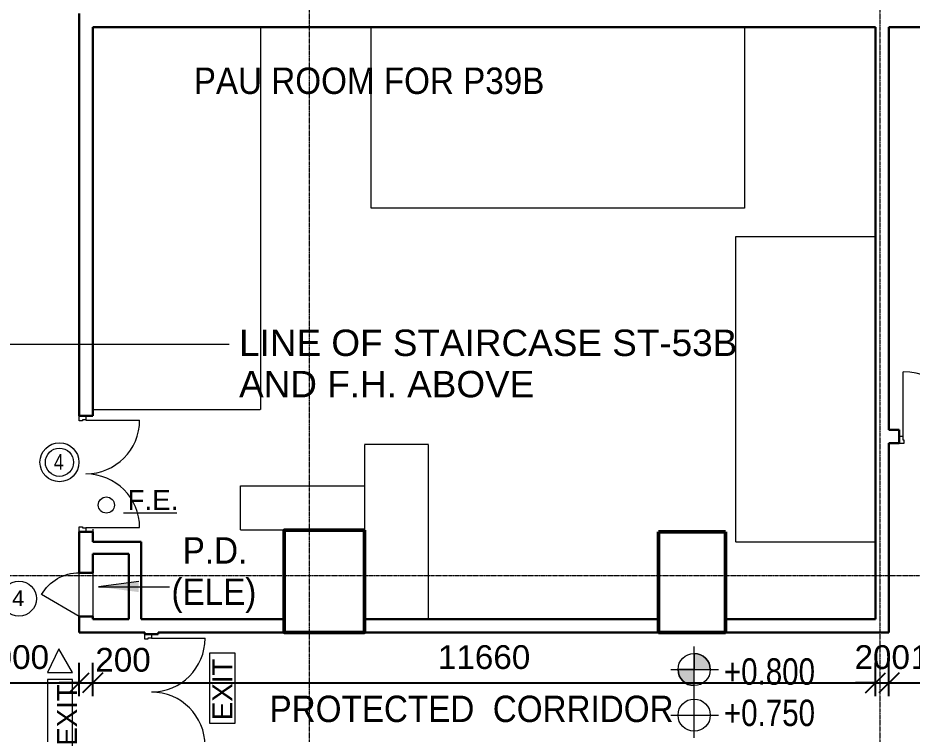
# Model space of a CAD drawing. Header units: millimetres. Extents: x -309924 to 219496, y -330797 to 211873.
# Drawn here: x 104012 to 117331, y 161093 to 171762 of the extents above; entities that cross this region are included whole.
import ezdxf

# ---------------------------------------------------------------- set-up
doc = ezdxf.new("R2010")
doc.units = ezdxf.units.MM
for name, pattern in [('Dash', [6, 3, -3]), ('Grid Line', [21, 12, -3, 3, -3]), ('IMPORT-Hidden_samll_', [3, 2, -1])]:
    doc.linetypes.add(name, pattern=pattern)
for name, color, linetype, lineweight in [('A-325-M_DOOR', 7, 'Continuous', 13), ('A-ANNO-DIMS', 7, 'Continuous', 9), ('A-ANNO-NOTE', 7, 'Continuous', 5), ('A-ANNO-NOTE-1', 7, 'Continuous', 20), ('A-DOOR', 7, 'Continuous', 5), ('A-WALL', 113, 'Continuous', 9), ('G-ANNO-DIMS', 7, 'Continuous', 5), ('G-ANNO-TEXT', 7, 'Continuous', 5), ('I-WALL', 7, 'Continuous', 9), ('OAP280_C', 210, 'Continuous', 50), ('S-COLS-2', 7, 'Continuous', 35), ('S-GRID-1', 7, 'Grid Line', 5), ('UNDERLINE', 10, 'Continuous', 30)]:
    doc.layers.add(name, color=color, linetype=linetype, lineweight=lineweight)
doc.layers.add('as built dims 190807', color=10, linetype='Continuous')
doc.layers.add('E-EQMT', color=7, linetype='IMPORT-Hidden_samll_', lineweight=5, true_color=0x656565)
doc.styles.add('Arial_11', font='arial.ttf', dxfattribs={"height": 354.071856})
doc.styles.add('Arial_2', font='arial.ttf', dxfattribs={"height": 1.475299})
doc.styles.add('Arial_3', font='arial.ttf', dxfattribs={"height": 1.081886})
doc.styles.add('Arial_5', font='arial.ttf', dxfattribs={"width": 0.9, "height": 393.413174})
doc.styles.add('Arial_6', font='arial.ttf', dxfattribs={"height": 1.18024})
doc.styles.add('Arial_7', font='arial.ttf', dxfattribs={"width": 0.8, "height": 1.967066})
doc.styles.add('Arial_9', font='arial.ttf', dxfattribs={"width": 0.8, "height": 393.413174})
doc.dimstyles.new('Diagonal_-_2_0mm_Arial', dxfattribs={"dimscale": 304.8, "dimtxt": 500, "dimasz": 0.984252, "dimexe": 0.984252, "dimexo": 0.984252, "dimgap": 0.656168, "dimtad": 1, "dimdec": 0, "dimrnd": 5, "dimzin": 0, "dimdsep": 46, "dimtxsty": 'Arial_11', "dimblk1": 'OBLIQUE', "dimblk2": 'OBLIQUE', "dimsah": 1, "dimcen": 0.09, "dimdle": 0.656168, "dimadec": 0, "dimazin": 0, "dimtfac": 1, "dimtdec": 4, "dimtix": 1, "dimtmove": 0, "dimatfit": 3, "dimfxl": 1, "dimtvp": 1, "dimtolj": 1, "dimtzin": 0, "dimarcsym": 2})

# ---------------------------------------------------------------- blocks, each defined once
blk = doc.blocks.new('Spot Elevations - Spot Elevation - Target Filled_FFL_SFL-5422820-B2_F PLAN _2 OF 2_')
at = {"layer": 'G-ANNO-DIMS'}
h = blk.add_hatch(color=256, dxfattribs=at)
edge = h.paths.add_edge_path(flags=0)
edge.add_arc((0, 5.494), 1.2, 0, 90, ccw=False)
edge.add_line((1.2, 5.494), (0, 5.494))
edge.add_line((0, 5.494), (0, 6.694))
h = blk.add_hatch(color=256, dxfattribs=at)
edge = h.paths.add_edge_path(flags=0)
edge.add_arc((0, 5.494), 1.2, 180, 270, ccw=False)
edge.add_line((-1.2, 5.494), (0, 5.494))
edge.add_line((0, 5.494), (0, 4.294))
for p, q in [((0, 3.814), (0, 7.211)), ((0, 6.694), (0, 5.494)), ((-1.738, 5.494), (1.804, 5.494)), ((0, 5.494), (-1.2, 5.494)), ((0, 4.294), (0, 5.494)), ((0, 5.494), (1.2, 5.494)), ((0, 0.418), (0, 3.814)), ((-1.738, 2.097), (1.804, 2.097))]:
    blk.add_line(p, q, dxfattribs=at)
for centre in [(0, 5.494), (0, 2.097)]:
    blk.add_circle(centre, 1.2, dxfattribs=at)
for start, end in [(360, 90), (180, 270)]:
    blk.add_arc((0, 5.494), 1.2, start, end, dxfattribs=at)
blk = doc.blocks.new('ARC_ANN_EXIT - ARC_ANN_EXIT-878429-B2_F PLAN _2 OF 2_')
at = {"layer": 'A-ANNO-NOTE'}
for p, q in [((-2.124, 0), (-2.124, 1.862)), ((-2.124, 1.862), (3.134, 1.862)), ((3.134, 1.862), (3.134, 0)), ((3.134, 0), (-2.124, 0))]:
    blk.add_line(p, q, dxfattribs=at)
at = {"layer": 'A-ANNO-NOTE', "insert": (0.406, 1.662), "char_height": 1.4753, "width": 5.454, "attachment_point": 2, "line_spacing_factor": 0.938532, "style": 'Arial_2'}
blk.add_mtext('EXIT', dxfattribs=at)
blk = doc.blocks.new('ARC_DOOR_T20_DOUBLE_BASIC - 1500x2100mm-41542107-A3_B2_F')
at = {"layer": 'A-DOOR'}
for p, q in [((-800, 0), (-800, 798)), ((800, 0), (800, 798))]:
    blk.add_line(p, q, dxfattribs=at)
at = {"layer": 'A-DOOR', "lineweight": 9}
for p, q in [((-863, 0), (-803, 0)), ((-788, -100), (-863, -100)), ((-803, 0), (-803, -53)), ((-803, -53), (-788, -53)), ((-788, -53), (-788, -100)), ((788, -100), (788, -53)), ((788, -53), (803, -53)), ((863, -100), (788, -100)), ((803, 0), (863, 0)), ((803, -53), (803, 0))]:
    blk.add_line(p, q, dxfattribs=at)
at = {"layer": 'A-DOOR'}
for centre, start, end in [((-800, 0), 0, 90), ((800, 0), 90, 180)]:
    blk.add_arc(centre, 799, start, end, dxfattribs=at)
blk = doc.blocks.new('ARC_DOOR_T10_SINGLE_BASIC - 900x2100mm-43282637-A3_B2_F')
at = {"layer": 'A-DOOR', "lineweight": 9}
for p, q in [((-469, 100), (-544, 100)), ((-544, 0), (-484, 0)), ((-484, 0), (-484, 53)), ((-484, 53), (-469, 53)), ((-469, 53), (-469, 100)), ((544, 100), (469, 100)), ((469, 100), (469, 53)), ((469, 53), (484, 53)), ((484, 53), (484, 0)), ((484, 0), (544, 0))]:
    blk.add_line(p, q, dxfattribs=at)
at = {"layer": 'A-DOOR'}
blk.add_line((481, 0), (481, -962), dxfattribs=at)
blk.add_arc((481, 0), 962, 180, 270, dxfattribs=at)
blk = doc.blocks.new('_Oblique')
at = {"color": 0, "linetype": 'ByBlock', "lineweight": -2}
blk.add_line((-0.5, -0.5), (0.5, 0.5), dxfattribs=at)
blk = doc.blocks.new('*D262')
at = {"layer": 'A-ANNO-DIMS', "color": 0, "lineweight": -2, "transparency": 16777216}
for p, q in [((102926, 161657), (102926, 162157)), ((104926, 161657), (104926, 162157)), ((102726, 161857), (105126, 161857))]:
    blk.add_line(p, q, dxfattribs=at)
at = {"layer": 'Defpoints', "color": 0, "transparency": 16777216}
for p in [(104926, 161857), (102926, 161357), (104926, 161357)]:
    blk.add_point(p, dxfattribs=at)
at = {"layer": 'A-ANNO-DIMS', "color": 0, "lineweight": -2, "transparency": 16777216, "xscale": 299.9999999999999, "yscale": 299.9999999999999, "zscale": 299.9999999999999, "rotation": 180}
blk.add_blockref('_Oblique', (102926, 161857), dxfattribs=at)
at = {"layer": 'A-ANNO-DIMS', "color": 0, "lineweight": -2, "transparency": 16777216, "xscale": 299.9999999999999, "yscale": 299.9999999999999, "zscale": 299.9999999999999}
blk.add_blockref('_Oblique', (104926, 161857), dxfattribs=at)
at = {"layer": 'A-ANNO-DIMS', "color": 0, "transparency": 16777216, "insert": (103926, 162238), "char_height": 354.1, "attachment_point": 5, "style": 'Arial_11'}
blk.add_mtext('\\A1;2000', dxfattribs=at)
blk = doc.blocks.new('*D263')
at = {"layer": 'A-ANNO-DIMS', "color": 0, "lineweight": -2, "transparency": 16777216}
for p, q in [((104926, 161657), (104926, 162157)), ((105126, 161657), (105126, 162157)), ((104926, 161857), (104626, 161857)), ((104926, 161857), (105126, 161857)), ((105126, 161857), (105426, 161857))]:
    blk.add_line(p, q, dxfattribs=at)
at = {"layer": 'Defpoints', "color": 0, "transparency": 16777216}
for p in [(105126, 161857), (104926, 161357), (105126, 161357)]:
    blk.add_point(p, dxfattribs=at)
at = {"layer": 'A-ANNO-DIMS', "color": 0, "lineweight": -2, "transparency": 16777216, "xscale": 299.9999999999999, "yscale": 299.9999999999999, "zscale": 299.9999999999999}
blk.add_blockref('_Oblique', (104926, 161857), dxfattribs=at)
at = {"layer": 'A-ANNO-DIMS', "color": 0, "lineweight": -2, "transparency": 16777216, "xscale": 299.9999999999999, "yscale": 299.9999999999999, "zscale": 299.9999999999999, "rotation": 180}
blk.add_blockref('_Oblique', (105126, 161857), dxfattribs=at)
at = {"layer": 'A-ANNO-DIMS', "color": 0, "transparency": 16777216, "insert": (105578, 162198), "char_height": 354.1, "attachment_point": 5, "style": 'Arial_11'}
blk.add_mtext('\\A1;200', dxfattribs=at)
blk = doc.blocks.new('*D264')
at = {"layer": 'A-ANNO-DIMS', "color": 0, "lineweight": -2, "transparency": 16777216}
for p, q in [((105126, 161657), (105126, 162157)), ((116786, 161657), (116786, 162157)), ((104926, 161857), (116986, 161857))]:
    blk.add_line(p, q, dxfattribs=at)
at = {"layer": 'Defpoints', "color": 0, "transparency": 16777216}
for p in [(116786, 161857), (105126, 161357), (116786, 161357)]:
    blk.add_point(p, dxfattribs=at)
at = {"layer": 'A-ANNO-DIMS', "color": 0, "lineweight": -2, "transparency": 16777216, "xscale": 299.9999999999999, "yscale": 299.9999999999999, "zscale": 299.9999999999999, "rotation": 180}
blk.add_blockref('_Oblique', (105126, 161857), dxfattribs=at)
at = {"layer": 'A-ANNO-DIMS', "color": 0, "lineweight": -2, "transparency": 16777216, "xscale": 299.9999999999999, "yscale": 299.9999999999999, "zscale": 299.9999999999999}
blk.add_blockref('_Oblique', (116786, 161857), dxfattribs=at)
at = {"layer": 'A-ANNO-DIMS', "color": 0, "transparency": 16777216, "insert": (110956, 162238), "char_height": 354.1, "attachment_point": 5, "style": 'Arial_11'}
blk.add_mtext('\\A1;11660', dxfattribs=at)
blk = doc.blocks.new('*D265')
at = {"layer": 'A-ANNO-DIMS', "color": 0, "lineweight": -2, "transparency": 16777216}
for p, q in [((116786, 161657), (116786, 162157)), ((116986, 161657), (116986, 162157)), ((116786, 161857), (116486, 161857)), ((116786, 161857), (116986, 161857)), ((116986, 161857), (117286, 161857))]:
    blk.add_line(p, q, dxfattribs=at)
at = {"layer": 'Defpoints', "color": 0, "transparency": 16777216}
for p in [(116986, 161857), (116786, 161357), (116986, 161357)]:
    blk.add_point(p, dxfattribs=at)
at = {"layer": 'A-ANNO-DIMS', "color": 0, "lineweight": -2, "transparency": 16777216, "xscale": 299.9999999999999, "yscale": 299.9999999999999, "zscale": 299.9999999999999}
blk.add_blockref('_Oblique', (116786, 161857), dxfattribs=at)
at = {"layer": 'A-ANNO-DIMS', "color": 0, "lineweight": -2, "transparency": 16777216, "xscale": 299.9999999999999, "yscale": 299.9999999999999, "zscale": 299.9999999999999, "rotation": 180}
blk.add_blockref('_Oblique', (116986, 161857), dxfattribs=at)
at = {"layer": 'A-ANNO-DIMS', "color": 0, "transparency": 16777216, "insert": (116886, 162238), "char_height": 354.1, "attachment_point": 5, "style": 'Arial_11'}
blk.add_mtext('\\A1;200', dxfattribs=at)
blk = doc.blocks.new('*D266')
at = {"layer": 'A-ANNO-DIMS', "color": 0, "lineweight": -2, "transparency": 16777216}
for p, q in [((116986, 161657), (116986, 162157)), ((118736, 161657), (118736, 162157)), ((116786, 161857), (118936, 161857))]:
    blk.add_line(p, q, dxfattribs=at)
at = {"layer": 'Defpoints', "color": 0, "transparency": 16777216}
for p in [(118736, 161857), (116986, 161357), (118736, 161357)]:
    blk.add_point(p, dxfattribs=at)
at = {"layer": 'A-ANNO-DIMS', "color": 0, "lineweight": -2, "transparency": 16777216, "xscale": 299.9999999999999, "yscale": 299.9999999999999, "zscale": 299.9999999999999, "rotation": 180}
blk.add_blockref('_Oblique', (116986, 161857), dxfattribs=at)
at = {"layer": 'A-ANNO-DIMS', "color": 0, "lineweight": -2, "transparency": 16777216, "xscale": 299.9999999999999, "yscale": 299.9999999999999, "zscale": 299.9999999999999}
blk.add_blockref('_Oblique', (118736, 161857), dxfattribs=at)
at = {"layer": 'A-ANNO-DIMS', "color": 0, "transparency": 16777216, "insert": (117861, 162238), "char_height": 354.1, "attachment_point": 5, "style": 'Arial_11'}
blk.add_mtext('\\A1;1750', dxfattribs=at)
blk = doc.blocks.new('ARC_ACCESS PANEL_SINGLE - 650w x 2000h-43719830-1985 - G')
at = {"layer": 'A-325-M_DOOR', "lineweight": 13}
blk.add_line((450, 75), (125, 638), dxfattribs=at)
at = {"layer": 'A-325-M_DOOR', "linetype": 'Dash'}
blk.add_line((444, 75), (400, 75), dxfattribs=at)
at = {"layer": 'A-325-M_DOOR'}
blk.add_arc((450, 75), 650, 120, 180, dxfattribs=at)
blk = doc.blocks.new('ARC_ANN_FIRE-RATING_four-240240')
at = {"layer": 'A-ANNO-NOTE'}
for radius in [290, 210]:
    blk.add_circle((72082, 123802), radius, dxfattribs=at)
at = {"layer": 'A-ANNO-NOTE', "insert": (72072, 123926), "char_height": 236, "width": 218.88, "attachment_point": 2, "line_spacing_factor": 0.938532, "style": 'Arial_7'}
blk.add_mtext('4', dxfattribs=at)
blk = doc.blocks.new('ARC_ANN_FIRE-RATING_four_ - none-909737-B2_F PLAN _2 OF 2_')
at = {"layer": 'A-ANNO-NOTE'}
blk.add_circle((0, 0), 1.3, dxfattribs=at)
at = {"layer": 'A-ANNO-NOTE', "insert": (-0.05, 0.62), "char_height": 1.18, "width": 1.0944, "attachment_point": 2, "line_spacing_factor": 0.938532, "style": 'Arial_6'}
blk.add_mtext('4', dxfattribs=at)
blk = doc.blocks.new('A$C0051683D')
at = {"layer": 'A-ANNO-NOTE'}
for p, q in [((435, 1509), (62, 1509)), ((62, 1509), (62, 457)), ((435, 457), (435, 1509)), ((62, 457), (435, 457)), ((62, 353), (266, 0)), ((435, 353), (62, 353)), ((266, 0), (435, 353))]:
    blk.add_line(p, q, dxfattribs=at)
at = {"layer": 'A-ANNO-NOTE', "insert": (-2, 987), "char_height": 295.1, "width": 1090.8, "attachment_point": 8, "rotation": 270, "line_spacing_factor": 0.938532, "style": 'Arial_3'}
blk.add_mtext('EXIT', dxfattribs=at)
blk = doc.blocks.new('B2 plinth')
at = {"layer": 'E-EQMT'}
for points in [[(105126, 171626), (107626, 171626), (107626, 165926), (105126, 165926)], [(109276, 171626), (114836, 171626), (114836, 168926), (109276, 168926)], [(114706, 168504), (116786, 168504), (116786, 163954), (114706, 163954)], [(109176, 162807), (110126, 162807), (110126, 165407), (109176, 165407)], [(109176, 164131), (107326, 164131), (107326, 164791), (109176, 164791)]]:
    blk.add_lwpolyline(points, close=True, dxfattribs=at)

msp = doc.modelspace()

# ---------------------------------------------------------------- hatches: boundary and pattern name
at = {"layer": 'G-ANNO-TEXT'}
msp.add_hatch(color=256, dxfattribs=at).paths.add_polyline_path([(105212.7, 163287.8), (105812.7, 163208.8), (105812.7, 163366.8)], flags=0)

# ---------------------------------------------------------------- linework, layer by layer
at = {"layer": 'A-325-M_DOOR'}
for p, q in [((104926.2, 162846.7), (104926.2, 164146.7)), ((105126.2, 164146.7), (105126.2, 163956.7)), ((105126.2, 163776.7), (105126.2, 162846.7))]:
    msp.add_line(p, q, dxfattribs=at)
at = {"layer": 'A-ANNO-NOTE'}
msp.add_circle((105329.9, 164505.4), 120, dxfattribs=at)
at = {"layer": 'A-ANNO-NOTE-1'}
msp.add_line((105582.7, 164391.3), (106380.8, 164391.3), dxfattribs=at)
at = {"layer": 'A-WALL', "lineweight": 30}
for p, q in [((107976.3, 164131), (107976.3, 162807.1)), ((109176.3, 164131), (107976.3, 164131)), ((109176.3, 162807.1), (109176.3, 164131))]:
    msp.add_line(p, q, dxfattribs=at)
at = {"layer": 'G-ANNO-TEXT'}
for p, q in [((95386.2, 166903.2), (107161.2, 166903.2)), ((105812.7, 163366.8), (105212.7, 163287.8)), ((105212.7, 163287.8), (106270.3, 163287.8))]:
    msp.add_line(p, q, dxfattribs=at)
at = {"layer": 'I-WALL', "lineweight": 30}
for p, q in [((104926.4, 171825.7), (104926.4, 165832.7)), ((105126.4, 171625.7), (116786.3, 171625.7)), ((105126.4, 165832.7), (105126.4, 171625.7)), ((116786.3, 171625.7), (116786.3, 162807.1)), ((116986.3, 171625.7), (122986.3, 171625.7)), ((116986.3, 165625.5), (116986.3, 171625.7)), ((104926.4, 165832.7), (105126.4, 165832.7)), ((117136.3, 165625.5), (116986.3, 165625.5)), ((117136.3, 165425.5), (117136.3, 165625.5)), ((116986.3, 162607.1), (116986.3, 165425.5)), ((116986.3, 165425.5), (117136.3, 165425.5)), ((105126.2, 164106.7), (104926.2, 164106.7)), ((104926.4, 164106.7), (104926.4, 163496.7)), ((105126.4, 163956.7), (105126.4, 164106.7)), ((105126.2, 163956.7), (105846.2, 163956.7)), ((105846.2, 163956.7), (105846.2, 162806.7)), ((105666.2, 163776.7), (105126.2, 163776.7)), ((105126.4, 163496.7), (105126.4, 163776.7)), ((105666.2, 162806.7), (105666.2, 163776.7)), ((105126.4, 163496.7), (104926.4, 163496.7)), ((104926.4, 162846.7), (104926.4, 162607.1)), ((105126.4, 162846.7), (104926.4, 162846.7)), ((105126.4, 162807.1), (105126.4, 162846.7)), ((105666.2, 162807.1), (105126.4, 162807.1)), ((107976.3, 162807.1), (105846.2, 162807.1)), ((113551.4, 162807.1), (109176.3, 162807.1)), ((116786.3, 162807.1), (114551.4, 162807.1)), ((105901.3, 162607.1), (104926.4, 162607.1)), ((105901.3, 162583.1), (105901.3, 162607.1)), ((105901.3, 162583.1), (106101.3, 162583.1)), ((106101.3, 162607.1), (116986.3, 162607.1)), ((106101.3, 162583.1), (106101.3, 162607.1))]:
    msp.add_line(p, q, dxfattribs=at)
at = {"layer": 'OAP280_C'}
for p, q in [((113551.3, 162605.9), (113551.3, 164105.9)), ((113551.3, 164105.9), (114551.3, 164105.9)), ((114551.3, 162605.9), (114551.3, 164105.9)), ((114551.3, 162605.9), (113551.3, 162605.9))]:
    msp.add_line(p, q, dxfattribs=at)
msp.add_lwpolyline([(109176.3, 164131), (107976.3, 164131), (107976.3, 162607.1), (109176.3, 162607.1)], close=True, dxfattribs=at)
at = {"layer": 'S-COLS-2'}
for p, q in [((114551.2, 164105.6), (113551.2, 164105.6)), ((113551.2, 164105.6), (113551.2, 162605.6)), ((114551.2, 162605.6), (114551.2, 164105.6)), ((113551.2, 162605.6), (114551.2, 162605.6))]:
    msp.add_line(p, q, dxfattribs=at)
at = {"layer": 'S-GRID-1'}
for p, q in [((108351.5, 210672.6), (108351.1, 141128.7)), ((116851.5, 210672.6), (116851, 123917.3)), ((-10508.1, 163456.2), (128177.4, 163455.5))]:
    msp.add_line(p, q, dxfattribs=at)

# ---------------------------------------------------------------- block references
at = {"layer": 'A-325-M_DOOR', "xscale": -1, "rotation": 89.9999997394114}
msp.add_blockref('ARC_ACCESS PANEL_SINGLE - 650w x 2000h-43719830-1985 - G', (105001.2, 163296.7), dxfattribs=at)
at = {"layer": 'A-ANNO-NOTE', "xscale": 200, "yscale": 200, "zscale": 200}
msp.add_blockref('ARC_ANN_FIRE-RATING_four_ - none-909737-B2_F PLAN _2 OF 2_', (104027.9, 163111.4), dxfattribs=at)
at = {"layer": 'A-ANNO-NOTE', "rotation": 180}
msp.add_blockref('A$C0051683D', (104888.1, 162364.9), dxfattribs=at)
at = {"layer": 'A-ANNO-NOTE', "xscale": 200, "yscale": 200, "zscale": 200, "rotation": 90}
msp.add_blockref('ARC_ANN_EXIT - ARC_ANN_EXIT-878429-B2_F PLAN _2 OF 2_', (107242, 161678), dxfattribs=at)
at = {"layer": 'A-DOOR'}
for name, p, rotation in [('ARC_DOOR_T10_SINGLE_BASIC - 900x2100mm-43282637-A3_B2_F', (117680.3, 165525.5), 180), ('ARC_DOOR_T20_DOUBLE_BASIC - 1500x2100mm-41542107-A3_B2_F', (105026.2, 164969.7), 270), ('ARC_DOOR_T20_DOUBLE_BASIC - 1500x2100mm-41542107-A3_B2_F', (106001.3, 161720.1), 270)]:
    msp.add_blockref(name, p, dxfattribs=dict(at, rotation=rotation))
at = {"layer": 'as built dims 190807'}
msp.add_blockref('B2 plinth', (0, 0), dxfattribs=at)
at = {"layer": 'G-ANNO-DIMS', "xscale": 199.9999999999998, "yscale": 199.9999999999998, "zscale": 199.9999999999998}
msp.add_blockref('Spot Elevations - Spot Elevation - Target Filled_FFL_SFL-5422820-B2_F PLAN _2 OF 2_', (114084.7, 160956.7), dxfattribs=at)
at = {"layer": 'UNDERLINE'}
msp.add_blockref('ARC_ANN_FIRE-RATING_four-240240', (32549.2, 41341), dxfattribs=at)

# ---------------------------------------------------------------- texts
at = {"layer": 'A-ANNO-NOTE', "insert": (106024.6, 164728.5), "char_height": 295.06, "width": 900, "attachment_point": 2, "line_spacing_factor": 0.938532, "style": 'Arial_2'}
msp.add_mtext('F.E.', dxfattribs=at)
at = {"layer": 'G-ANNO-DIMS', "insert": (114528.2, 162222.3), "char_height": 393.41, "width": 1598.4, "attachment_point": 1, "line_spacing_factor": 0.938532, "style": 'Arial_9'}
msp.add_mtext('+0.800\\P+0.750', dxfattribs=at)
at = {"layer": 'G-ANNO-TEXT', "char_height": 393.413, "attachment_point": 1, "line_spacing_factor": 0.938532}
for s, insert, width, style in [('PAU ROOM FOR P39B', (106632.1, 171022.1), 5634.195, 'Arial_5'), ('LINE OF STAIRCASE ST-53B AND F.H. ABOVE', (107306.6, 167119.2), 7743.976, 'Arial_6'), ('\\pi248.43;P.D. \\P\\pi80.577;(ELE)', (106218.9, 164026.3), 1377.702, 'Arial_5'), ('PROTECTED  CORRIDOR', (107760.4, 161666.3), 6848.471, 'Arial_5')]:
    msp.add_mtext(s, dxfattribs=dict(at, insert=insert, width=width, style=style))

# ---------------------------------------------------------------- dimensions: what is measured, and where the dimension line sits
at = {"layer": 'A-ANNO-DIMS'}
for base, p1, p2, picture, middle in [((104926.4, 161857.2), (102926.3, 161357.2), (104926.4, 161357.2), '*D262', (103926.4, 162237.9)), ((116786.3, 161857.2), (105126.4, 161357.2), (116786.3, 161357.2), '*D264', (110956.4, 162237.9)), ((116986.3, 161857.2), (116786.3, 161357.2), (116986.3, 161357.2), '*D265', (116886.3, 162237.9)), ((118736.3, 161857.2), (116986.3, 161357.2), (118736.3, 161357.2), '*D266', (117861.3, 162237.9))]:
    dim = msp.add_linear_dim(base=base, p1=p1, p2=p2, dimstyle='Diagonal_-_2_0mm_Arial', override={"dimpost": '<>', "dimtmove": 1, "dimarcsym": 2}, dxfattribs=at)
    dim.commit()
    dim.dimension.update_dxf_attribs({"geometry": picture, "text_midpoint": middle})
dim = msp.add_linear_dim(base=(105126.4, 161857.2), p1=(104926.4, 161357.2), p2=(105126.4, 161357.2), dimstyle='Diagonal_-_2_0mm_Arial', override={"dimpost": '<>', "dimtmove": 1}, dxfattribs=at)
dim.commit()
dim.dimension.update_dxf_attribs({"geometry": '*D263', "text_midpoint": (105577.8, 161817.6), "dimtype": 160})

doc.saveas('drawing.dxf')
